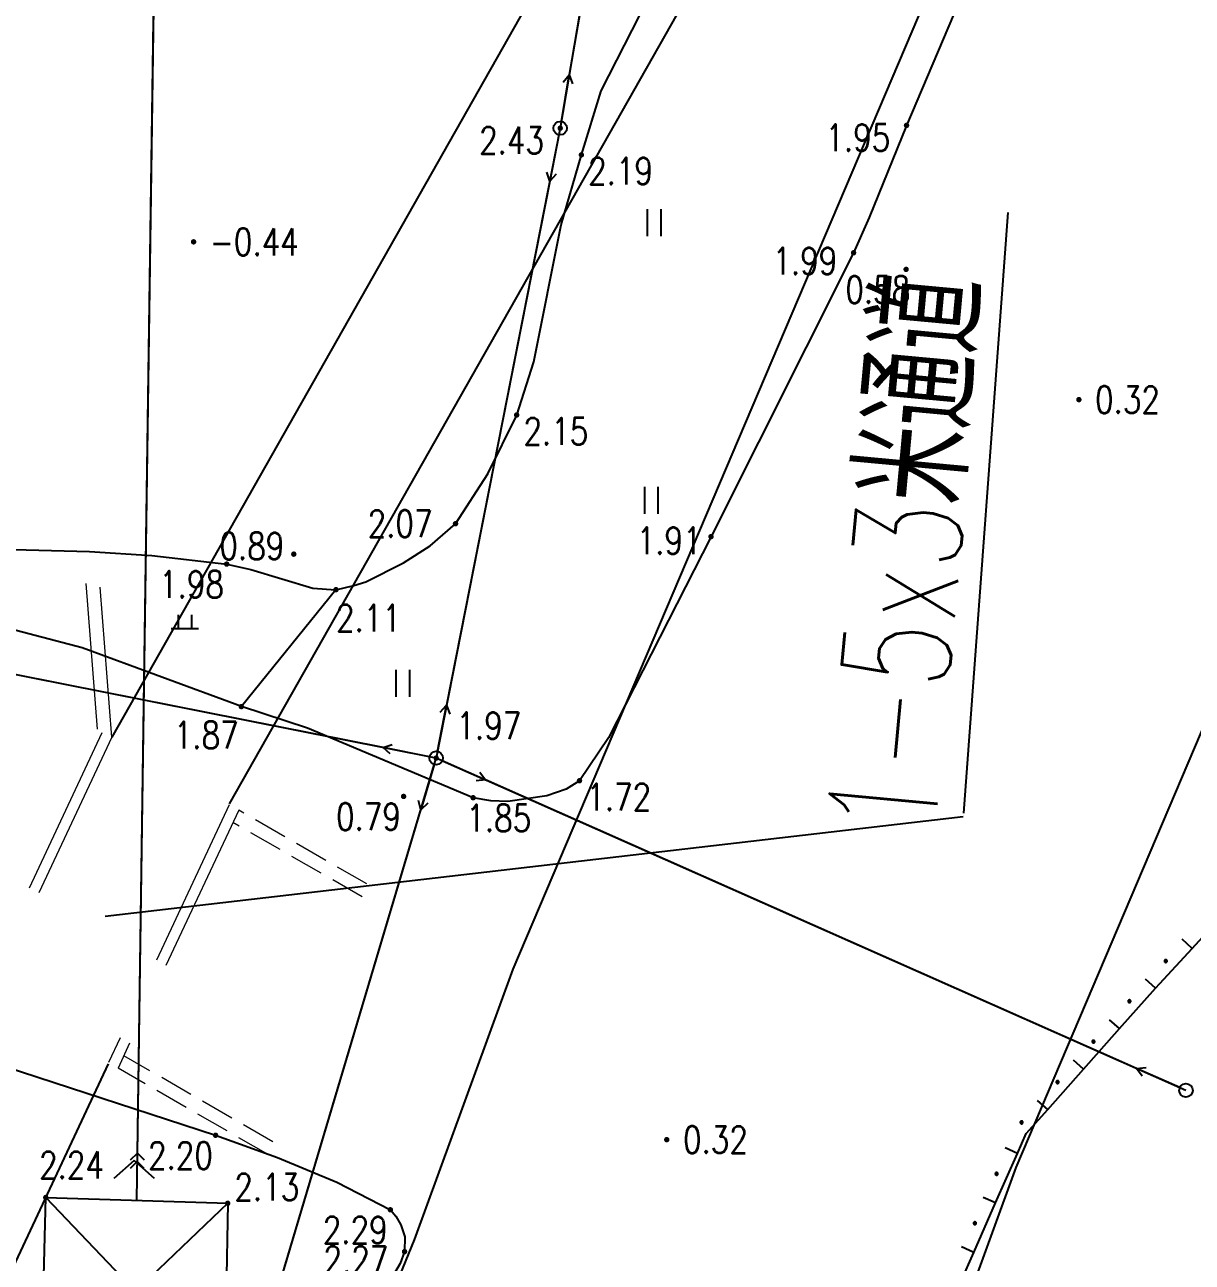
# Model space of a CAD drawing. Extents: x 500036 to 1001740, y 2543128 to 5086681.
# Drawn here: x 500779.53 to 500822.73, y 2543688.74 to 2543734.54 of the extents above; entities that cross this region are included whole.
import ezdxf
from ezdxf.enums import TextEntityAlignment as Align

# ---------------------------------------------------------------- set-up
doc = ezdxf.new("R2010")
doc.units = 0
doc.header["$LTSCALE"] = 0.5
doc.linetypes.add('DASH', pattern=[0.35, 0.25, -0.1])
doc.linetypes.add('HIDDEN', pattern=[9.525, 6.35, -3.175])
doc.layers.get('0').update_dxf_attribs({"linetype": 'CONTINUOUS', "lineweight": 5})
for name, color, linetype in [('GCD', 8, 'CONTINUOUS'), ('L-河涌边线', 160, 'CONTINUOUS'), ('分隔带', 3, 'CONTINUOUS'), ('地形图', 8, 'CONTINUOUS'), ('桥梁', 6, 'CONTINUOUS'), ('路基边线', 1, 'CONTINUOUS')]:
    doc.layers.add(name, color=color, linetype=linetype)
doc.layers.add('隧道', color=6, linetype='CONTINUOUS', lineweight=5)
doc.styles.add('HZ', font='romans.shx', dxfattribs={"width": 0.8, "bigfont": 'hztxt.shx'})
doc.styles.get("Standard").update_dxf_attribs({"font": 'simplex1.shx', "width": 0.7, "bigfont": 'hztxt.shx'})
doc.linetypes.add('10421', pattern='A,2,[150,AAA.SHX,S=1,R=0,X=0,Y=1],1e-11', length=2)
doc.linetypes.add('1161', pattern='A,0,[149,AAA.SHX,S=0.15,R=0,X=0,Y=0],-1.6', length=1.6)

# ---------------------------------------------------------------- blocks, each defined once
blk = doc.blocks.new('GC200')
at = {"linetype": 'Continuous', "const_width": 0.2, "flags": 128}
blk.add_lwpolyline([(-0.1, 0, 1), (0.1, 0, 1)], format="xyb", close=True, dxfattribs=at)
blk = doc.blocks.new('gc121')
for p, q in [((-0.5, -1), (-0.5, 1)), ((0.5, -1), (0.5, 1))]:
    blk.add_line(p, q)
blk = doc.blocks.new('gc013b')
at = {"linetype": 'Continuous'}
blk.add_line((0.5, 0), (4, 0), dxfattribs=at)
at = {"linetype": 'Continuous', "flags": 128}
blk.add_lwpolyline([(3.388, 0.354), (4, 0), (3.388, -0.354)], dxfattribs=at)
blk = doc.blocks.new('gc170')
at = {"linetype": 'Continuous'}
blk.add_circle((0, 0), 0.5, dxfattribs=at)
blk = doc.blocks.new('gc013a')
at = {"linetype": 'Continuous'}
blk.add_line((0.5, 0), (4, 0), dxfattribs=at)
at = {"linetype": 'Continuous', "flags": 128}
for points in [[(2.884, 0.5), (3.384, 0), (2.884, -0.5)], [(3.5, 0.5), (4, 0), (3.5, -0.5)]]:
    blk.add_lwpolyline(points, dxfattribs=at)
blk = doc.blocks.new('gc211')
for p, q in [((0, 0), (-1.5, -1.323)), ((1.5, -1.323), (0, 0))]:
    blk.add_line(p, q)
blk = doc.blocks.new('gc119')
for p, q in [((-0.5, 1), (-0.5, 0)), ((0.5, 1), (0.5, 0)), ((-1, 0), (1, 0))]:
    blk.add_line(p, q)

msp = doc.modelspace()

# ---------------------------------------------------------------- linework, layer by layer
at = {"layer": 'L-河涌边线', "linetype": 'Continuous', "flags": 128}
for points in [[(500813.828, 2543737.774), (500797.585, 2543699.58), (500793.936, 2543689.562), (500780.043, 2543655.587, 0.362188), (500782.364, 2543648.261), (500932.955, 2543551.952)], [(500832.233, 2543729.947), (500816.196, 2543692.239), (500812.595, 2543682.353), (500804.866, 2543663.452, 0.362188), (500807.187, 2543656.126), (500949.832, 2543564.899)]]:
    msp.add_lwpolyline(points, format="xyb", dxfattribs=at)
at = {"layer": '分隔带', "flags": 128}
msp.add_lwpolyline([(500776.48, 2543823.581), (500813.861, 2543773.659, -0.27483), (500814.074, 2543763.44), (500782.745, 2543708.164)], format="xyb", dxfattribs=at)
at = {"layer": '地形图', "color": 1, "linetype": 'Continuous'}
for p, q in [((500783.697, 2543692.777), (500786.954, 2543921.198)), ((500787.037, 2543690.92), (500780.132, 2543684.333)), ((500780.307, 2543691.134), (500786.922, 2543684.215))]:
    msp.add_line(p, q, dxfattribs=at)
at = {"layer": '地形图', "linetype": 'Continuous'}
for p, q in [((500803.352, 2543754.287), (500799.677, 2543732.679)), ((500798.956, 2543728.745), (500795.138, 2543709.359)), ((500792.79, 2543707.786), (500760.178, 2543714.262)), ((500820.667, 2543695.909), (500796.58, 2543706.586)), ((500785.892, 2543677.622), (500794.182, 2543705.48))]:
    msp.add_line(p, q, dxfattribs=at)
at = {"layer": '地形图', "color": 1, "linetype": 'Continuous', "flags": 128}
msp.add_lwpolyline([(500783.672, 2543691.027), (500786.978, 2543922.947)], dxfattribs=at)
at = {"layer": '地形图', "linetype": '10421', "flags": 128}
msp.add_lwpolyline([(500860.343, 2543851.928), (500860.047, 2543848.173), (500860.224, 2543843.871), (500860.586, 2543841.436), (500861.444, 2543839.235), (500862.157, 2543836.826), (500862.338, 2543834.809), (500861.901, 2543832.451), (500860.911, 2543830.439), (500859.128, 2543827.609), (500851.893, 2543817.011), (500850.945, 2543815.282), (500850.008, 2543813.394), (500847.518, 2543806.489), (500847.098, 2543805.734), (500846.64, 2543805.158), (500845.603, 2543804.195), (500844.63, 2543803.65), (500843.912, 2543803.41), (500843.033, 2543803.431), (500841.899, 2543803.694), (500838.886, 2543804.666), (500837.358, 2543805.028), (500836.219, 2543805.211), (500835.198, 2543805.278), (500833.319, 2543805.204), (500832.559, 2543805.261), (500831.069, 2543805.446), (500823.29, 2543806.657), (500820.881, 2543807.2), (500817.506, 2543808.162), (500813.685, 2543809.652), (500811.133, 2543811.063), (500810.562, 2543811.189), (500809.059, 2543811.24), (500806.627, 2543811.101), (500804.968, 2543810.83), (500804.108, 2543810.524), (500803.544, 2543810.028), (500802.875, 2543809.264), (500802.289, 2543808.208), (500801.898, 2543807.177), (500801.711, 2543806.174), (500801.722, 2543805.504), (500802.184, 2543804.167), (500802.293, 2543803.494), (500802.284, 2543802.744), (500802.173, 2543802.052), (500802.121, 2543801.759), (500802.038, 2543801.542), (500801.778, 2543801.351), (500798.924, 2543800.552), (500798.309, 2543800.226), (500798.148, 2543800.084), (500798.065, 2543799.938), (500797.985, 2543799.517), (500798.448, 2543797.098), (500798.544, 2543796.806), (500798.733, 2543796.507), (500798.851, 2543796.454), (500799.025, 2543796.436), (500799.182, 2543796.474), (500799.312, 2543796.541), (500800.273, 2543797.618), (500800.469, 2543797.754), (500800.737, 2543797.895), (500801.053, 2543797.953), (500801.388, 2543797.941), (500804.649, 2543797.386), (500805.832, 2543797.09), (500809.789, 2543795.991), (500814.45, 2543794.43), (500819.265, 2543792.747), (500823.708, 2543790.935), (500830.01, 2543788.428), (500830.42, 2543788.161), (500830.684, 2543787.752), (500830.717, 2543787.25), (500830.635, 2543786.574), (500828.876, 2543781.625), (500824.671, 2543771.397), (500823.392, 2543767.802), (500820.356, 2543759.78), (500819.801, 2543757.665), (500819.636, 2543756.3), (500819.695, 2543755.201), (500819.926, 2543753.871), (500820.289, 2543752.135), (500820.164, 2543750.426), (500819.733, 2543748.326), (500814.277, 2543735.818), (500812.157, 2543730.812), (500810.77, 2543727.398), (500810.197, 2543726.096), (500804.923, 2543715.593), (500801.135, 2543708.145), (500800.056, 2543706.559), (500799.568, 2543706.249), (500798.843, 2543705.997), (500797.404, 2543705.787), (500796.77, 2543705.817), (500796.121, 2543705.928), (500789.994, 2543708.502), (500787.543, 2543709.301), (500781.647, 2543711.482), (500775.489, 2543713.089), (500771.585, 2543714.053), (500760.307, 2543715.899), (500759.63, 2543715.908), (500759.318, 2543715.773), (500759.19, 2543715.596), (500759.132, 2543715.308), (500758.909, 2543712.025), (500758.852, 2543710.191), (500758.616, 2543704.913), (500758.641, 2543703.982), (500758.815, 2543703.42), (500759.291, 2543702.774), (500759.912, 2543702.198), (500760.502, 2543701.735), (500762.052, 2543700.977), (500767.871, 2543698.438), (500770.746, 2543697.33), (500775.392, 2543695.692), (500776.018, 2543695.527), (500776.429, 2543695.584), (500777.993, 2543696.026), (500778.308, 2543696.078), (500778.564, 2543696.038), (500778.801, 2543695.977), (500786.589, 2543693.437), (500788.881, 2543692.619), (500791.081, 2543691.701), (500793.057, 2543690.679), (500793.256, 2543690.443), (500793.444, 2543690.116), (500793.597, 2543689.678), (500793.583, 2543689.13), (500793.424, 2543688.696), (500792.696, 2543687.458), (500792.27, 2543686.532), (500789.308, 2543677.158), (500787.385, 2543672.284), (500786.233, 2543668.935), (500784.592, 2543662.504), (500783.42, 2543656.342), (500783.174, 2543653.102), (500783.306, 2543649.457), (500783.549, 2543647.984), (500784.91, 2543643.685), (500785.566, 2543641.799), (500786.043, 2543639.398), (500786.337, 2543637.109), (500786.169, 2543630.304), (500786.054, 2543629.794), (500785.868, 2543629.496), (500785.369, 2543629.434), (500784.87, 2543629.534), (500782.302, 2543630.056), (500780.179, 2543630.601), (500776.162, 2543631.868), (500773.51, 2543632.933), (500768.622, 2543635.33), (500764.488, 2543637.161), (500762.961, 2543637.683), (500760.591, 2543638.221), (500758.572, 2543638.617), (500757.477, 2543638.755), (500756.614, 2543638.711), (500754.644, 2543637.464), (500753.951, 2543637.222), (500749.75, 2543637.4), (500747.868, 2543637.509), (500747.238, 2543637.413), (500746.88, 2543637.207), (500746.726, 2543637.013), (500746.522, 2543636.579), (500746.314, 2543635.787), (500746.138, 2543635.303), (500745.946, 2543635.058), (500741.716, 2543632.814), (500739.79, 2543631.823), (500734.266, 2543628.917), (500733.774, 2543628.751), (500733.273, 2543628.674), (500733.04, 2543628.823), (500732.916, 2543629.01), (500732.441, 2543630.626), (500732.355, 2543630.78), (500732.197, 2543630.906), (500731.749, 2543631.013), (500731.241, 2543631.002), (500724.288, 2543630.447), (500712.949, 2543630.645), (500711.325, 2543630.634), (500700.435, 2543629.704), (500690.727, 2543628.745), (500688.358, 2543628.605), (500683.424, 2543628.311), (500679.368, 2543628.16), (500675.508, 2543628.369), (500672.672, 2543628.904), (500670.448, 2543629.513), (500669.135, 2543630.089), (500666.228, 2543631.331), (500663.88, 2543632.429), (500662.231, 2543633.593), (500661.28, 2543634.705), (500660.618, 2543636.077), (500659.469, 2543640.107), (500658.985, 2543641.512), (500658.469, 2543642.778), (500656.226, 2543646.444), (500655.177, 2543647.656), (500648.572, 2543653.759), (500648.131, 2543654.519), (500647.792, 2543655.337), (500647.668, 2543656.082), (500647.599, 2543656.926), (500648.349, 2543665.451), (500648.591, 2543668.017), (500648.598, 2543669.946), (500648.074, 2543678.756), (500648.063, 2543679.504), (500648.153, 2543680.673), (500648.66, 2543685.231), (500649.522, 2543690.364), (500649.605, 2543691.42), (500649.602, 2543692.247), (500649.394, 2543692.709), (500649.152, 2543693.058), (500639.722, 2543698.395), (500639.047, 2543698.96), (500638.606, 2543699.429), (500638.363, 2543700.114), (500638.123, 2543701.005), (500637.19, 2543705.892), (500637.056, 2543707.165), (500637.173, 2543709.494), (500637.972, 2543713.611), (500638.014, 2543714.168), (500637.897, 2543715.46), (500637.016, 2543719.21), (500636.885, 2543720.059), (500636.661, 2543722.165), (500636.162, 2543732.418), (500636.259, 2543733.964), (500636.438, 2543735.027), (500636.684, 2543735.902), (500637.752, 2543739.042), (500640.183, 2543744.392), (500644.069, 2543753.036), (500646.886, 2543758.268), (500646.946, 2543758.764), (500646.947, 2543759.128), (500646.805, 2543759.441), (500646.535, 2543759.695), (500644.538, 2543760.65)], dxfattribs=at)
at = {"layer": '地形图', "linetype": 'Continuous', "flags": 128}
for points in [[(500813.507, 2543809.992), (500809.076, 2543785.297), (500803.687, 2543756.259), (500799.342, 2543730.707), (500794.752, 2543707.397), (500758.216, 2543714.651), (500735.919, 2543718.846), (500699.502, 2543726.227), (500661.202, 2543734.632)], [(500733.285, 2543579.984), (500759.933, 2543590.794), (500773.069, 2543635.581), (500785.322, 2543675.705), (500794.752, 2543707.397)], [(500822.496, 2543695.099), (500794.752, 2543707.397)]]:
    msp.add_lwpolyline(points, dxfattribs=at)
at = {"layer": '地形图', "linetype": '10421', "flags": 128}
msp.add_lwpolyline([(500706.529, 2543720.979), (500708.174, 2543720.499), (500709.745, 2543720.177), (500720.746, 2543719.883), (500722.586, 2543719.769), (500726.647, 2543719.513), (500732.644, 2543719.164), (500735.919, 2543718.846), (500738.058, 2543718.589), (500743.408, 2543717.631), (500744.995, 2543717.413), (500746.995, 2543717.201), (500760.419, 2543716.522), (500763.621, 2543716.181), (500769.344, 2543715.367), (500772.08, 2543715.103), (500772.748, 2543715.047), (500775.744, 2543715.105), (500778.164, 2543715.136), (500781.92, 2543715.039), (500784.234, 2543714.894), (500787, 2543714.575), (500787.895, 2543714.373), (500790.184, 2543713.683), (500791.043, 2543713.628), (500791.708, 2543713.781), (500792.15, 2543713.917), (500793.549, 2543714.617), (500794.534, 2543715.245), (500795.468, 2543716.071), (500796.661, 2543717.913), (500797.732, 2543720.091), (500798.372, 2543722.062), (500799.374, 2543727.125), (500800.126, 2543729.72), (500800.858, 2543732.095), (500803.447, 2543737.175), (500803.892, 2543738.504), (500804.137, 2543739.393), (500804.163, 2543740.655), (500804.022, 2543741.342), (500803.417, 2543742.995), (500803.246, 2543743.756), (500803.486, 2543750.691), (500803.476, 2543753.099), (500803.333, 2543755.106), (500803.006, 2543758.988), (500801.799, 2543760.973), (500800.188, 2543762.985), (500798.626, 2543764.274), (500795.442, 2543766.112), (500791.489, 2543768.134), (500788.471, 2543769.48), (500786.047, 2543770.907), (500785.534, 2543771.145), (500785.248, 2543771.214), (500784.991, 2543771.265), (500784.531, 2543771.256), (500784.049, 2543771.205), (500780.566, 2543770.502), (500777.837, 2543770.36), (500776.815, 2543770.187), (500776.335, 2543770.037), (500776.061, 2543769.914), (500775.536, 2543769.527), (500774.206, 2543767.977), (500773.884, 2543767.775), (500773.604, 2543767.688), (500773.051, 2543767.682), (500772.585, 2543767.729), (500755.788, 2543771.432), (500753.106, 2543772.135), (500749.477, 2543773.358), (500747.533, 2543774.108), (500745.86, 2543774.842), (500743.173, 2543776.386), (500742.52, 2543777.176), (500741.244, 2543779.813), (500740.76, 2543780.342), (500739.958, 2543780.89), (500736.777, 2543782.714), (500735.567, 2543783.254), (500734.871, 2543783.505), (500730.206, 2543784.607), (500728.934, 2543784.815), (500727.916, 2543784.906), (500726.198, 2543784.855), (500717.617, 2543784.129), (500712.892, 2543782.483), (500708.354, 2543779.408), (500704.932, 2543775.605), (500703.125, 2543771.764), (500702.321, 2543767.851), (500701.748, 2543763.612), (500701.6, 2543752.054), (500701.232, 2543748.217), (500700.381, 2543742.743), (500698.005, 2543732.182), (500697.874, 2543731.287), (500697.885, 2543730.639), (500697.99, 2543729.51), (500698.254, 2543728.338), (500698.633, 2543727.528), (500699.554, 2543726.418), (500699.942, 2543725.09), (500700.158, 2543724.447), (500700.715, 2543723.963), (500701.083, 2543723.681), (500701.833, 2543723.209), (500703.609, 2543722.202), (500704.511, 2543721.793)], close=True, dxfattribs=at)
at = {"layer": '地形图', "linetype": '1161', "flags": 128}
msp.add_lwpolyline([(500791.043, 2543713.628), (500787.543, 2543709.301)], dxfattribs=at)
at = {"layer": '地形图'}
for points in [[(500814.168, 2543688.015), (500814.648, 2543689.104), (500815.455, 2543690.934), (500816.262, 2543692.764), (500816.588, 2543693.505), (500817.38, 2543694.394), (500818.709, 2543695.888), (500819.287, 2543696.537), (500820.039, 2543697.382), (500821.369, 2543698.876), (500821.526, 2543699.052), (500822.721, 2543700.35), (500824.076, 2543701.821)], [(500822.721, 2543700.35), (500822.353, 2543700.688)], [(500821.749, 2543699.835), (500821.754, 2543699.835), (500821.759, 2543699.836), (500821.765, 2543699.837), (500821.769, 2543699.839), (500821.774, 2543699.842), (500821.778, 2543699.845), (500821.783, 2543699.848), (500821.786, 2543699.851), (500821.79, 2543699.856), (500821.792, 2543699.86), (500821.795, 2543699.865), (500821.797, 2543699.869), (500821.798, 2543699.875), (500821.799, 2543699.88), (500821.799, 2543699.885), (500821.799, 2543699.89), (500821.798, 2543699.895), (500821.797, 2543699.9), (500821.795, 2543699.905), (500821.792, 2543699.91), (500821.79, 2543699.914), (500821.786, 2543699.918), (500821.784, 2543699.92), (500821.783, 2543699.922), (500821.778, 2543699.925), (500821.774, 2543699.928), (500821.769, 2543699.931), (500821.765, 2543699.933), (500821.759, 2543699.934), (500821.754, 2543699.935), (500821.749, 2543699.935), (500821.744, 2543699.935), (500821.739, 2543699.934), (500821.734, 2543699.933), (500821.729, 2543699.931), (500821.724, 2543699.928), (500821.72, 2543699.925), (500821.716, 2543699.922), (500821.712, 2543699.918), (500821.709, 2543699.914), (500821.706, 2543699.91), (500821.703, 2543699.905), (500821.702, 2543699.9), (500821.7, 2543699.895), (500821.699, 2543699.89), (500821.699, 2543699.885), (500821.699, 2543699.88), (500821.7, 2543699.875), (500821.702, 2543699.869), (500821.703, 2543699.865), (500821.706, 2543699.86), (500821.709, 2543699.856), (500821.712, 2543699.851), (500821.714, 2543699.85), (500821.716, 2543699.848), (500821.72, 2543699.845), (500821.724, 2543699.842), (500821.729, 2543699.839), (500821.734, 2543699.837), (500821.739, 2543699.836), (500821.744, 2543699.835), (500821.749, 2543699.835)], [(500821.714, 2543699.85), (500821.784, 2543699.92)], [(500821.369, 2543698.876), (500820.995, 2543699.208)], [(500820.405, 2543698.345), (500820.41, 2543698.345), (500820.416, 2543698.346), (500820.421, 2543698.347), (500820.426, 2543698.349), (500820.43, 2543698.351), (500820.435, 2543698.354), (500820.439, 2543698.358), (500820.442, 2543698.361), (500820.446, 2543698.365), (500820.449, 2543698.37), (500820.451, 2543698.374), (500820.453, 2543698.379), (500820.454, 2543698.384), (500820.455, 2543698.389), (500820.455, 2543698.395), (500820.455, 2543698.4), (500820.454, 2543698.405), (500820.453, 2543698.41), (500820.451, 2543698.415), (500820.449, 2543698.42), (500820.446, 2543698.424), (500820.442, 2543698.428), (500820.441, 2543698.43), (500820.439, 2543698.432), (500820.435, 2543698.435), (500820.43, 2543698.438), (500820.426, 2543698.44), (500820.421, 2543698.442), (500820.416, 2543698.444), (500820.41, 2543698.444), (500820.405, 2543698.445), (500820.4, 2543698.444), (500820.395, 2543698.444), (500820.39, 2543698.442), (500820.385, 2543698.44), (500820.38, 2543698.438), (500820.376, 2543698.435), (500820.372, 2543698.432), (500820.368, 2543698.428), (500820.365, 2543698.424), (500820.362, 2543698.42), (500820.36, 2543698.415), (500820.358, 2543698.41), (500820.356, 2543698.405), (500820.356, 2543698.4), (500820.355, 2543698.395), (500820.356, 2543698.389), (500820.356, 2543698.384), (500820.358, 2543698.379), (500820.36, 2543698.374), (500820.362, 2543698.37), (500820.365, 2543698.365), (500820.368, 2543698.361), (500820.37, 2543698.359), (500820.372, 2543698.358), (500820.376, 2543698.354), (500820.38, 2543698.351), (500820.385, 2543698.349), (500820.39, 2543698.347), (500820.395, 2543698.346), (500820.4, 2543698.345), (500820.405, 2543698.345)], [(500820.37, 2543698.359), (500820.441, 2543698.43)], [(500820.039, 2543697.382), (500819.666, 2543697.714)], [(500819.075, 2543696.851), (500819.081, 2543696.851), (500819.086, 2543696.852), (500819.091, 2543696.853), (500819.096, 2543696.855), (500819.1, 2543696.857), (500819.105, 2543696.86), (500819.109, 2543696.864), (500819.113, 2543696.867), (500819.116, 2543696.871), (500819.119, 2543696.876), (500819.121, 2543696.88), (500819.123, 2543696.885), (500819.124, 2543696.89), (500819.125, 2543696.896), (500819.125, 2543696.901), (500819.125, 2543696.906), (500819.124, 2543696.911), (500819.123, 2543696.916), (500819.121, 2543696.921), (500819.119, 2543696.926), (500819.116, 2543696.93), (500819.113, 2543696.934), (500819.111, 2543696.936), (500819.109, 2543696.938), (500819.105, 2543696.941), (500819.1, 2543696.944), (500819.096, 2543696.946), (500819.091, 2543696.948), (500819.086, 2543696.95), (500819.081, 2543696.951), (500819.075, 2543696.951), (500819.07, 2543696.951), (500819.065, 2543696.95), (500819.06, 2543696.948), (500819.055, 2543696.946), (500819.05, 2543696.944), (500819.046, 2543696.941), (500819.042, 2543696.938), (500819.038, 2543696.934), (500819.035, 2543696.93), (500819.032, 2543696.926), (500819.03, 2543696.921), (500819.028, 2543696.916), (500819.027, 2543696.911), (500819.026, 2543696.906), (500819.025, 2543696.901), (500819.026, 2543696.896), (500819.027, 2543696.89), (500819.028, 2543696.885), (500819.03, 2543696.88), (500819.032, 2543696.876), (500819.035, 2543696.871), (500819.038, 2543696.867), (500819.04, 2543696.865), (500819.042, 2543696.864), (500819.046, 2543696.86), (500819.05, 2543696.857), (500819.055, 2543696.855), (500819.06, 2543696.853), (500819.065, 2543696.852), (500819.07, 2543696.851), (500819.075, 2543696.851)], [(500819.04, 2543696.865), (500819.111, 2543696.936)], [(500818.709, 2543695.888), (500818.336, 2543696.22)], [(500817.746, 2543695.357), (500817.751, 2543695.357), (500817.756, 2543695.358), (500817.761, 2543695.359), (500817.766, 2543695.361), (500817.771, 2543695.364), (500817.775, 2543695.366), (500817.779, 2543695.37), (500817.783, 2543695.373), (500817.786, 2543695.378), (500817.789, 2543695.382), (500817.791, 2543695.387), (500817.793, 2543695.391), (500817.795, 2543695.397), (500817.795, 2543695.402), (500817.796, 2543695.407), (500817.795, 2543695.412), (500817.795, 2543695.417), (500817.793, 2543695.422), (500817.791, 2543695.427), (500817.789, 2543695.432), (500817.786, 2543695.436), (500817.783, 2543695.44), (500817.781, 2543695.442), (500817.779, 2543695.444), (500817.775, 2543695.447), (500817.771, 2543695.45), (500817.766, 2543695.453), (500817.761, 2543695.454), (500817.756, 2543695.456), (500817.751, 2543695.457), (500817.746, 2543695.457), (500817.74, 2543695.457), (500817.735, 2543695.456), (500817.73, 2543695.454), (500817.725, 2543695.453), (500817.721, 2543695.45), (500817.716, 2543695.447), (500817.712, 2543695.444), (500817.709, 2543695.44), (500817.705, 2543695.436), (500817.702, 2543695.432), (500817.7, 2543695.427), (500817.698, 2543695.422), (500817.697, 2543695.417), (500817.696, 2543695.412), (500817.696, 2543695.407), (500817.696, 2543695.402), (500817.697, 2543695.397), (500817.698, 2543695.391), (500817.7, 2543695.387), (500817.702, 2543695.382), (500817.705, 2543695.378), (500817.709, 2543695.373), (500817.71, 2543695.372), (500817.712, 2543695.37), (500817.716, 2543695.366), (500817.721, 2543695.364), (500817.725, 2543695.361), (500817.73, 2543695.359), (500817.735, 2543695.358), (500817.74, 2543695.357), (500817.746, 2543695.357)], [(500817.71, 2543695.372), (500817.781, 2543695.442)], [(500817.38, 2543694.394), (500817.006, 2543694.726)], [(500816.416, 2543693.863), (500816.421, 2543693.863), (500816.426, 2543693.864), (500816.431, 2543693.865), (500816.436, 2543693.867), (500816.441, 2543693.87), (500816.445, 2543693.873), (500816.449, 2543693.876), (500816.453, 2543693.88), (500816.456, 2543693.884), (500816.459, 2543693.888), (500816.462, 2543693.893), (500816.463, 2543693.898), (500816.465, 2543693.903), (500816.466, 2543693.908), (500816.466, 2543693.913), (500816.466, 2543693.918), (500816.465, 2543693.923), (500816.463, 2543693.928), (500816.462, 2543693.933), (500816.459, 2543693.938), (500816.456, 2543693.942), (500816.453, 2543693.946), (500816.451, 2543693.948), (500816.449, 2543693.95), (500816.445, 2543693.953), (500816.441, 2543693.956), (500816.436, 2543693.959), (500816.431, 2543693.961), (500816.426, 2543693.962), (500816.421, 2543693.963), (500816.416, 2543693.963), (500816.411, 2543693.963), (500816.406, 2543693.962), (500816.4, 2543693.961), (500816.396, 2543693.959), (500816.391, 2543693.956), (500816.387, 2543693.953), (500816.382, 2543693.95), (500816.379, 2543693.946), (500816.375, 2543693.942), (500816.373, 2543693.938), (500816.37, 2543693.933), (500816.368, 2543693.928), (500816.367, 2543693.923), (500816.366, 2543693.918), (500816.366, 2543693.913), (500816.366, 2543693.908), (500816.367, 2543693.903), (500816.368, 2543693.898), (500816.37, 2543693.893), (500816.373, 2543693.888), (500816.375, 2543693.884), (500816.379, 2543693.88), (500816.381, 2543693.878), (500816.382, 2543693.876), (500816.387, 2543693.873), (500816.391, 2543693.87), (500816.396, 2543693.867), (500816.4, 2543693.865), (500816.406, 2543693.864), (500816.411, 2543693.863), (500816.416, 2543693.863)], [(500816.381, 2543693.878), (500816.451, 2543693.948)], [(500816.262, 2543692.764), (500815.804, 2543692.966)], [(500815.492, 2543691.96), (500815.497, 2543691.961), (500815.503, 2543691.961), (500815.508, 2543691.963), (500815.513, 2543691.965), (500815.517, 2543691.967), (500815.522, 2543691.97), (500815.526, 2543691.973), (500815.529, 2543691.977), (500815.533, 2543691.981), (500815.535, 2543691.985), (500815.538, 2543691.99), (500815.54, 2543691.995), (500815.541, 2543692), (500815.542, 2543692.005), (500815.542, 2543692.01), (500815.542, 2543692.016), (500815.541, 2543692.021), (500815.54, 2543692.026), (500815.538, 2543692.031), (500815.535, 2543692.035), (500815.533, 2543692.04), (500815.529, 2543692.044), (500815.528, 2543692.046), (500815.526, 2543692.047), (500815.522, 2543692.051), (500815.517, 2543692.054), (500815.513, 2543692.056), (500815.508, 2543692.058), (500815.503, 2543692.059), (500815.497, 2543692.06), (500815.492, 2543692.06), (500815.487, 2543692.06), (500815.482, 2543692.059), (500815.477, 2543692.058), (500815.472, 2543692.056), (500815.467, 2543692.054), (500815.463, 2543692.051), (500815.459, 2543692.047), (500815.455, 2543692.044), (500815.452, 2543692.04), (500815.449, 2543692.035), (500815.446, 2543692.031), (500815.445, 2543692.026), (500815.443, 2543692.021), (500815.442, 2543692.016), (500815.442, 2543692.01), (500815.442, 2543692.005), (500815.443, 2543692), (500815.445, 2543691.995), (500815.446, 2543691.99), (500815.449, 2543691.985), (500815.452, 2543691.981), (500815.455, 2543691.977), (500815.457, 2543691.975), (500815.459, 2543691.973), (500815.463, 2543691.97), (500815.467, 2543691.967), (500815.472, 2543691.965), (500815.477, 2543691.963), (500815.482, 2543691.961), (500815.487, 2543691.961), (500815.492, 2543691.96)], [(500815.457, 2543691.975), (500815.528, 2543692.046)], [(500815.455, 2543690.934), (500814.997, 2543691.136)], [(500814.685, 2543690.13), (500814.691, 2543690.131), (500814.696, 2543690.131), (500814.701, 2543690.133), (500814.706, 2543690.135), (500814.71, 2543690.137), (500814.715, 2543690.14), (500814.719, 2543690.143), (500814.723, 2543690.147), (500814.726, 2543690.151), (500814.729, 2543690.155), (500814.731, 2543690.16), (500814.733, 2543690.165), (500814.734, 2543690.17), (500814.735, 2543690.175), (500814.735, 2543690.18), (500814.735, 2543690.185), (500814.734, 2543690.191), (500814.733, 2543690.196), (500814.731, 2543690.201), (500814.729, 2543690.205), (500814.726, 2543690.21), (500814.723, 2543690.214), (500814.721, 2543690.216), (500814.719, 2543690.217), (500814.715, 2543690.221), (500814.71, 2543690.224), (500814.706, 2543690.226), (500814.701, 2543690.228), (500814.696, 2543690.229), (500814.691, 2543690.23), (500814.685, 2543690.23), (500814.68, 2543690.23), (500814.675, 2543690.229), (500814.67, 2543690.228), (500814.665, 2543690.226), (500814.66, 2543690.224), (500814.656, 2543690.221), (500814.652, 2543690.217), (500814.648, 2543690.214), (500814.645, 2543690.21), (500814.642, 2543690.205), (500814.64, 2543690.201), (500814.638, 2543690.196), (500814.636, 2543690.191), (500814.636, 2543690.185), (500814.635, 2543690.18), (500814.636, 2543690.175), (500814.636, 2543690.17), (500814.638, 2543690.165), (500814.64, 2543690.16), (500814.642, 2543690.155), (500814.645, 2543690.151), (500814.648, 2543690.147), (500814.65, 2543690.145), (500814.652, 2543690.143), (500814.656, 2543690.14), (500814.66, 2543690.137), (500814.665, 2543690.135), (500814.67, 2543690.133), (500814.675, 2543690.131), (500814.68, 2543690.131), (500814.685, 2543690.13)], [(500814.65, 2543690.145), (500814.721, 2543690.216)], [(500814.648, 2543689.104), (500814.191, 2543689.306)]]:
    msp.add_lwpolyline(points, dxfattribs=at)
at = {"layer": '地形图', "color": 1, "linetype": 'Continuous', "flags": 128}
msp.add_lwpolyline([(500780.307, 2543691.134), (500787.037, 2543690.92), (500786.922, 2543684.215), (500780.132, 2543684.333)], close=True, dxfattribs=at)
at = {"layer": '桥梁', "color": 7}
for p, q in [((500815.903, 2543727.582), (500814.264, 2543705.36)), ((500782.503, 2543701.54), (500814.247, 2543705.24))]:
    msp.add_line(p, q, dxfattribs=at)
at = {"layer": '路基边线', "flags": 128}
msp.add_lwpolyline([(500780.48, 2543826.583), (500818.105, 2543776.303, -0.27483), (500818.424, 2543760.974), (500787.095, 2543705.698)], format="xyb", dxfattribs=at)
msp.add_lwpolyline([(500782.609, 2543696.079), (500755.273, 2543637.672)], dxfattribs=at)
at = {"layer": '隧道', "ltscale": 10}
for p, q in [((500782.22, 2543708.464), (500781.801, 2543713.854)), ((500782.745, 2543708.164), (500782.313, 2543713.722))]:
    msp.add_line(p, q, dxfattribs=at)
at = {"layer": '隧道', "linetype": 'HIDDEN', "ltscale": 2}
for p, q in [((500782.383, 2543708.333), (500777.917, 2543698.791)), ((500782.745, 2543708.164), (500778.279, 2543698.622)), ((500787.097, 2543705.668), (500782.631, 2543696.124)), ((500787.445, 2543705.468), (500782.979, 2543695.924))]:
    msp.add_line(p, q, dxfattribs=at)
at = {"layer": '隧道', "linetype": 'DASH', "ltscale": 10}
for p, q in [((500792.185, 2543702.738), (500787.445, 2543705.468)), ((500792.012, 2543702.261), (500787.233, 2543705.013)), ((500788.71, 2543693.198), (500783.191, 2543696.379)), ((500788.537, 2543692.721), (500782.979, 2543695.924))]:
    msp.add_line(p, q, dxfattribs=at)

# ---------------------------------------------------------------- block references
at = {"layer": '地形图', "linetype": 'Continuous', "yscale": 0.5}
for name, p, xscale, rotation in [('gc013b', (500799.342, 2543730.707), 0.4999999999976895, 80.34942667130234), ('gc013b', (500799.342, 2543730.707), 0.5000000001771112, 258.8603368070073), ('gc013b', (500794.752, 2543707.397), 0.5000000001771112, 78.86033680700729), ('gc013b', (500794.752, 2543707.397), 0.5000000000331335, 168.7703094229955), ('gc013b', (500794.752, 2543707.397), 0.50000000005279, 336.0930444251096), ('gc013b', (500794.752, 2543707.397), 0.5000000000528296, 253.4295511388031), ('gc013b', (500822.496, 2543695.099), 0.50000000005279, 156.0930444251096), ('gc013a', (500783.668, 2543690.777), 0.5000000000800737, 89.1831994300582)]:
    msp.add_blockref(name, p, dxfattribs=dict(at, xscale=xscale, rotation=rotation))
at = {"layer": '地形图', "linetype": 'Continuous'}
ref = msp.add_blockref('GC200', (500799.342, 2543730.707, 2.429), dxfattribs=dict(at, xscale=0.5, yscale=0.5, zscale=0.5))
ref.add_attrib('height', '2.43', dxfattribs={"layer": 'GCD', "linetype": 'Continuous', "height": 1, "style": 'HZ', "width": 0.8}).set_placement((500796.342, 2543730.257, 2.43), align=Align.MIDDLE_LEFT)
at = {"layer": '地形图', "linetype": 'Continuous', "xscale": 0.5, "yscale": 0.5}
for name, p in [('gc170', (500799.342, 2543730.707)), ('gc121', (500802.827, 2543727.208)), ('gc121', (500802.721, 2543716.933)), ('gc119', (500785.452, 2543712.194)), ('gc121', (500793.526, 2543710.164)), ('gc170', (500794.752, 2543707.397)), ('gc170', (500822.496, 2543695.099)), ('gc211', (500783.575, 2543692.504))]:
    msp.add_blockref(name, p, dxfattribs=at)
at = {"layer": '地形图', "linetype": 'Continuous'}
ref = msp.add_blockref('GC200', (500812.157, 2543730.812, 1.946), dxfattribs=dict(at, xscale=0.5, yscale=0.5, zscale=0.5))
ref.add_attrib('height', '1.95', dxfattribs={"layer": 'GCD', "linetype": 'Continuous', "height": 1, "style": 'HZ', "width": 0.8}).set_placement((500809.157, 2543730.362, 1.95), align=Align.MIDDLE_LEFT)
ref = msp.add_blockref('GC200', (500800.126, 2543729.72, 2.187), dxfattribs=dict(at, xscale=0.5, yscale=0.5, zscale=0.5))
ref.add_attrib('height', '2.19', dxfattribs={"layer": 'GCD', "linetype": 'Continuous', "height": 1, "style": 'HZ', "width": 0.8}).set_placement((500800.376, 2543729.12, 2.19), align=Align.MIDDLE_LEFT)
ref = msp.add_blockref('GC200', (500785.775, 2543726.501, -0.44), dxfattribs=dict(at, xscale=0.5, yscale=0.5, zscale=0.5))
ref.add_attrib('height', '-0.44', dxfattribs={"layer": 'GCD', "linetype": 'Continuous', "height": 1, "style": 'HZ', "width": 0.8}).set_placement((500786.375, 2543726.501, -0.44), align=Align.MIDDLE_LEFT)
ref = msp.add_blockref('GC200', (500810.197, 2543726.096, 1.993), dxfattribs=dict(at, xscale=0.5, yscale=0.5, zscale=0.5))
ref.add_attrib('height', '1.99', dxfattribs={"layer": 'GCD', "linetype": 'Continuous', "height": 1, "style": 'HZ', "width": 0.8}).set_placement((500807.197, 2543725.796, 1.99), align=Align.MIDDLE_LEFT)
ref = msp.add_blockref('GC200', (500812.142, 2543725.482, 0.584), dxfattribs=dict(at, xscale=0.5, yscale=0.5, zscale=0.5))
ref.add_attrib('height', '0.58', dxfattribs={"layer": 'GCD', "linetype": 'Continuous', "height": 1, "style": 'HZ', "width": 0.8}).set_placement((500809.892, 2543724.732, 0.58), align=Align.MIDDLE_LEFT)
ref = msp.add_blockref('GC200', (500818.535, 2543720.661, 0.32), dxfattribs=dict(at, xscale=0.5, yscale=0.5, zscale=0.5))
ref.add_attrib('height', '0.32', dxfattribs={"layer": 'GCD', "linetype": 'Continuous', "height": 1, "style": 'HZ', "width": 0.8}).set_placement((500819.135, 2543720.661, 0.32), align=Align.MIDDLE_LEFT)
ref = msp.add_blockref('GC200', (500797.732, 2543720.091, 2.145), dxfattribs=dict(at, xscale=0.5, yscale=0.5, zscale=0.5))
ref.add_attrib('height', '2.15', dxfattribs={"layer": 'GCD', "linetype": 'Continuous', "height": 1, "style": 'HZ', "width": 0.8}).set_placement((500797.982, 2543719.491, 2.15), align=Align.MIDDLE_LEFT)
ref = msp.add_blockref('GC200', (500795.468, 2543716.071, 2.07), dxfattribs=dict(at, xscale=0.5, yscale=0.5, zscale=0.5))
ref.add_attrib('height', '2.07', dxfattribs={"layer": 'GCD', "linetype": 'Continuous', "height": 1, "style": 'HZ', "width": 0.8}).set_placement((500792.218, 2543716.071, 2.07), align=Align.MIDDLE_LEFT)
ref = msp.add_blockref('GC200', (500789.484, 2543714.943, 0.89), dxfattribs=dict(at, xscale=0.5, yscale=0.5, zscale=0.5))
ref.add_attrib('height', '0.89', dxfattribs={"layer": 'GCD', "linetype": 'Continuous', "height": 1, "style": 'HZ', "width": 0.8}).set_placement((500786.734, 2543715.243, 0.89), align=Align.MIDDLE_LEFT)
ref = msp.add_blockref('GC200', (500804.923, 2543715.593, 1.912), dxfattribs=dict(at, xscale=0.5, yscale=0.5, zscale=0.5))
ref.add_attrib('height', '1.91', dxfattribs={"layer": 'GCD', "linetype": 'Continuous', "height": 1, "style": 'HZ', "width": 0.8}).set_placement((500802.173, 2543715.443, 1.91), align=Align.MIDDLE_LEFT)
ref = msp.add_blockref('GC200', (500787, 2543714.575, 1.979), dxfattribs=dict(at, xscale=0.5, yscale=0.5, zscale=0.5))
ref.add_attrib('height', '1.98', dxfattribs={"layer": 'GCD', "linetype": 'Continuous', "height": 1, "style": 'HZ', "width": 0.8}).set_placement((500784.5, 2543713.825, 1.98), align=Align.MIDDLE_LEFT)
ref = msp.add_blockref('GC200', (500791.043, 2543713.628, 2.111), dxfattribs=dict(at, xscale=0.5, yscale=0.5, zscale=0.5))
ref.add_attrib('height', '2.11', dxfattribs={"layer": 'GCD', "linetype": 'Continuous', "height": 1, "style": 'HZ', "width": 0.8}).set_placement((500791.043, 2543712.578, 2.11), align=Align.MIDDLE_LEFT)
ref = msp.add_blockref('GC200', (500787.543, 2543709.301, 1.873), dxfattribs=dict(at, xscale=0.5, yscale=0.5, zscale=0.5))
ref.add_attrib('height', '1.87', dxfattribs={"layer": 'GCD', "linetype": 'Continuous', "height": 1, "style": 'HZ', "width": 0.8}).set_placement((500785.043, 2543708.251, 1.87), align=Align.MIDDLE_LEFT)
ref = msp.add_blockref('GC200', (500794.752, 2543707.397, 1.967), dxfattribs=dict(at, xscale=0.5, yscale=0.5, zscale=0.5))
ref.add_attrib('height', '1.97', dxfattribs={"layer": 'GCD', "linetype": 'Continuous', "height": 1, "style": 'HZ', "width": 0.8}).set_placement((500795.502, 2543708.597, 1.97), align=Align.MIDDLE_LEFT)
ref = msp.add_blockref('GC200', (500800.056, 2543706.559, 1.717), dxfattribs=dict(at, xscale=0.5, yscale=0.5, zscale=0.5))
ref.add_attrib('height', '1.72', dxfattribs={"layer": 'GCD', "linetype": 'Continuous', "height": 1, "style": 'HZ', "width": 0.8}).set_placement((500800.306, 2543705.959, 1.72), align=Align.MIDDLE_LEFT)
ref = msp.add_blockref('GC200', (500793.548, 2543705.977, 0.786), dxfattribs=dict(at, xscale=0.5, yscale=0.5, zscale=0.5))
ref.add_attrib('height', '0.79', dxfattribs={"layer": 'GCD', "linetype": 'Continuous', "height": 1, "style": 'HZ', "width": 0.8}).set_placement((500791.048, 2543705.227, 0.79), align=Align.MIDDLE_LEFT)
ref = msp.add_blockref('GC200', (500796.121, 2543705.928, 1.85), dxfattribs=dict(at, xscale=0.5, yscale=0.5, zscale=0.5))
ref.add_attrib('height', '1.85', dxfattribs={"layer": 'GCD', "linetype": 'Continuous', "height": 1, "style": 'HZ', "width": 0.8}).set_placement((500795.871, 2543705.178, 1.85), align=Align.MIDDLE_LEFT)
ref = msp.add_blockref('GC200', (500803.285, 2543693.274, 0.32), dxfattribs=dict(at, xscale=0.5, yscale=0.5, zscale=0.5))
ref.add_attrib('height', '0.32', dxfattribs={"layer": 'GCD', "linetype": 'Continuous', "height": 1, "style": 'HZ', "width": 0.8}).set_placement((500803.885, 2543693.274, 0.32), align=Align.MIDDLE_LEFT)
ref = msp.add_blockref('GC200', (500786.589, 2543693.437, 2.198), dxfattribs=dict(at, xscale=0.5, yscale=0.5, zscale=0.5))
ref.add_attrib('height', '2.20', dxfattribs={"layer": 'GCD', "linetype": 'Continuous', "height": 1, "style": 'HZ', "width": 0.8}).set_placement((500784.089, 2543692.687, 2.2), align=Align.MIDDLE_LEFT)
ref = msp.add_blockref('GC200', (500780.307, 2543691.134, 2.242), dxfattribs=dict(at, xscale=0.5, yscale=0.5, zscale=0.5))
ref.add_attrib('height', '2.24', dxfattribs={"layer": 'GCD', "linetype": 'Continuous', "height": 1, "style": 'HZ', "width": 0.8}).set_placement((500780.057, 2543692.334, 2.24), align=Align.MIDDLE_LEFT)
ref = msp.add_blockref('GC200', (500787.037, 2543690.92, 2.132), dxfattribs=dict(at, xscale=0.5, yscale=0.5, zscale=0.5))
ref.add_attrib('height', '2.13', dxfattribs={"layer": 'GCD', "linetype": 'Continuous', "height": 1, "style": 'HZ', "width": 0.8}).set_placement((500787.287, 2543691.52, 2.13), align=Align.MIDDLE_LEFT)
ref = msp.add_blockref('GC200', (500793.057, 2543690.679, 2.292), dxfattribs=dict(at, xscale=0.5, yscale=0.5, zscale=0.5))
ref.add_attrib('height', '2.29', dxfattribs={"layer": 'GCD', "linetype": 'Continuous', "height": 1, "style": 'HZ', "width": 0.8}).set_placement((500790.557, 2543689.929, 2.29), align=Align.MIDDLE_LEFT)
ref = msp.add_blockref('GC200', (500793.583, 2543689.13, 2.265), dxfattribs=dict(at, xscale=0.5, yscale=0.5, zscale=0.5))
ref.add_attrib('height', '2.27', dxfattribs={"layer": 'GCD', "linetype": 'Continuous', "height": 1, "style": 'HZ', "width": 0.8}).set_placement((500790.583, 2543688.83, 2.27), align=Align.MIDDLE_LEFT)

# ---------------------------------------------------------------- texts
at = {"layer": '桥梁', "color": 7, "width": 0.7}
msp.add_text('1-5x3米通道', height=4, rotation=84.7131, dxfattribs=at).set_placement((500813.1, 2543725.247), align=Align.MIDDLE_RIGHT)

doc.saveas('drawing.dxf')
